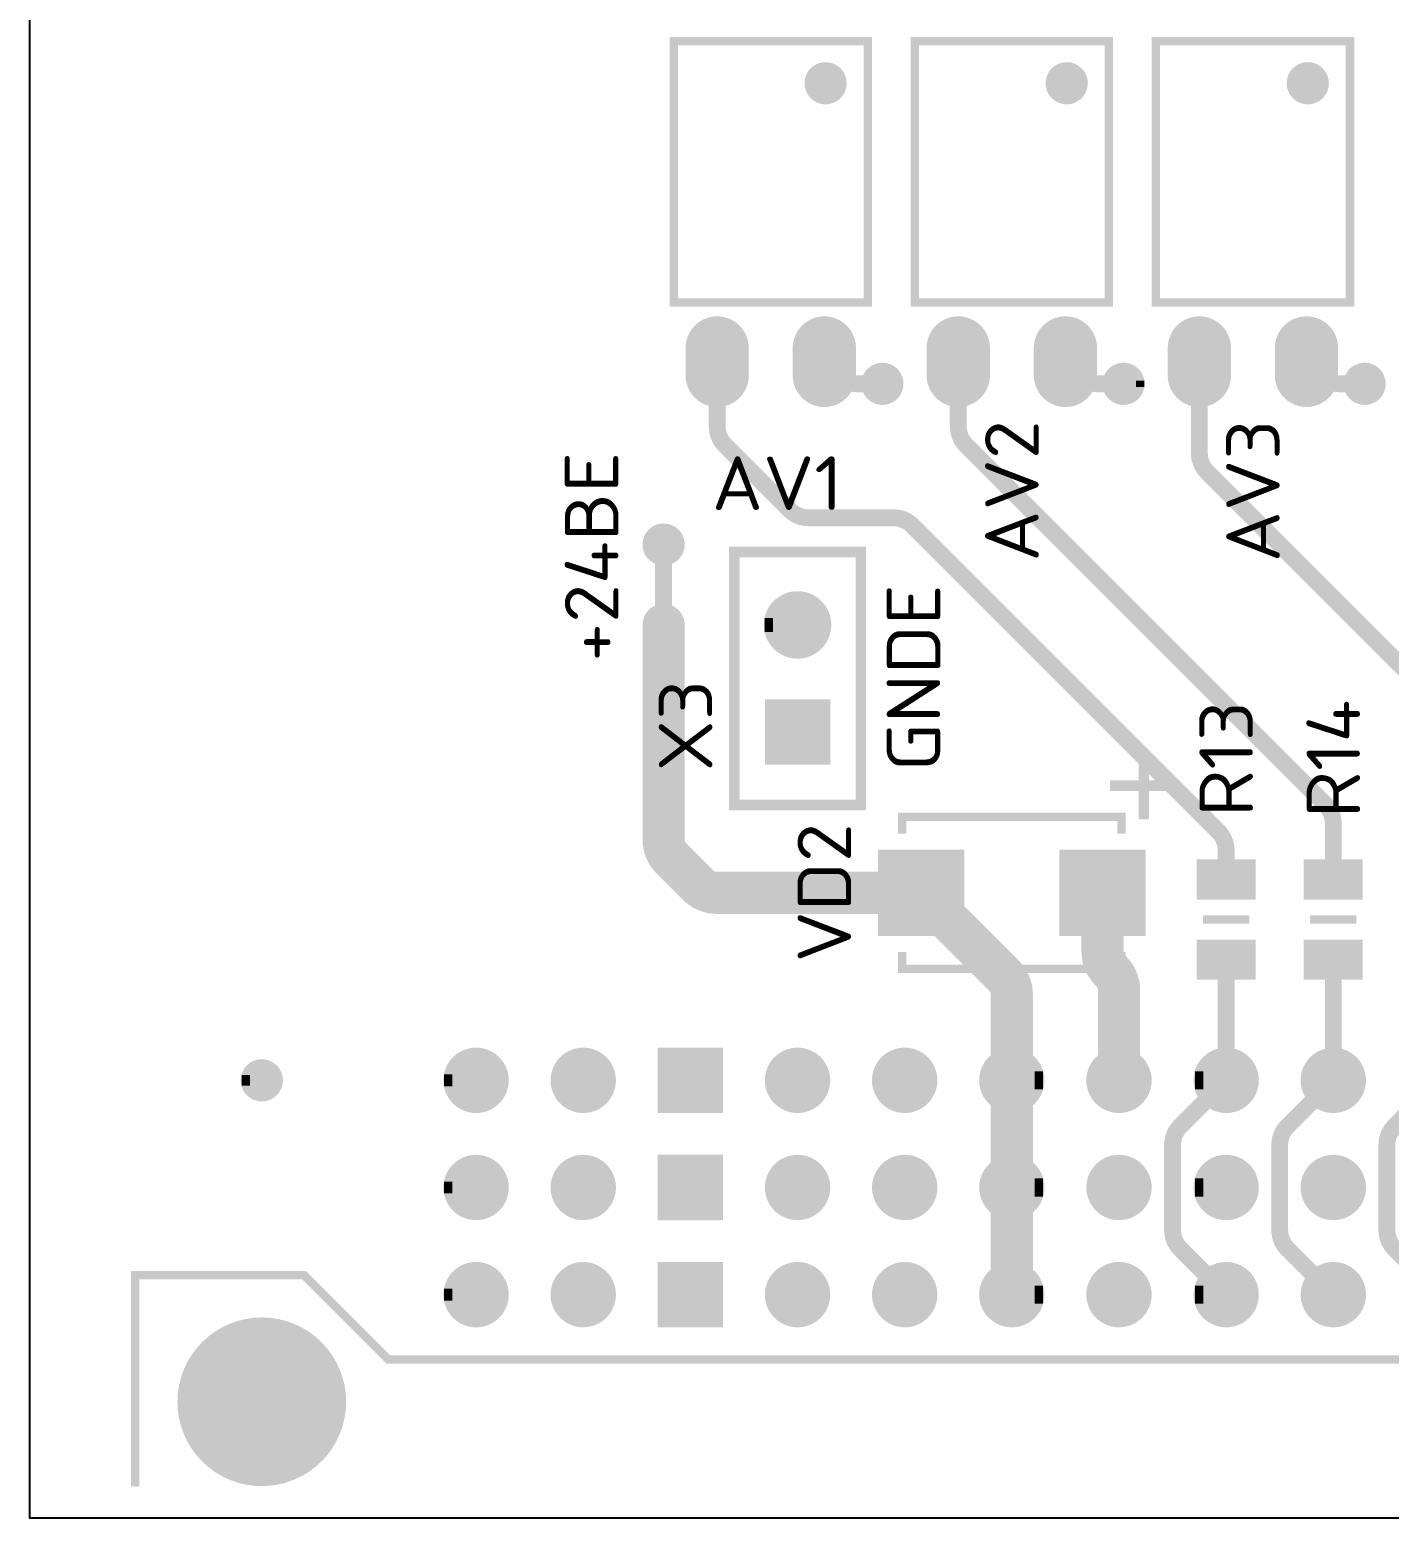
# Model space of a CAD drawing. Header units: millimetres. Extents: x 370 to 969, y -3056 to -2888.
# Drawn here: x 735.75 to 767.98, y -3056 to -3020.72 of the extents above; entities that cross this region are included whole.
import ezdxf
from ezdxf.enums import TextEntityAlignment as Align

# ---------------------------------------------------------------- set-up
doc = ezdxf.new("R2010")
doc.units = ezdxf.units.MM
doc.layers.add('UPDATE', color=7, linetype='Continuous')
doc.styles.get("Standard").update_dxf_attribs({"font": 'txt.shx'})

msp = doc.modelspace()

# ---------------------------------------------------------------- linework, layer by layer
at = {"layer": 'UPDATE', "color": 9}
msp.add_lwpolyline([(969, -3056), (735.75, -3056), (735.75, -2896), (969, -2896)], close=True, dxfattribs=at)
for points, const_width in [([(751.015, -3020.985), (755.615, -3020.985), (755.615, -3027.185), (751.015, -3027.185), (751.015, -3020.985)], 0.2), ([(756.73, -3020.985), (761.33, -3020.985), (761.33, -3027.185), (756.73, -3027.185), (756.73, -3020.985)], 0.2), ([(762.445, -3020.985), (767.045, -3020.985), (767.045, -3027.185), (762.445, -3027.185), (762.445, -3020.985)], 0.2), ([(751.87, -3029.535), (751.87, -3027.635)], 0.2), ([(752.07, -3029.559), (752.07, -3027.611)], 0.2), ([(752.27, -3029.519), (752.27, -3027.651)], 0.2), ([(754.47, -3029.549), (754.47, -3027.621)], 0.2), ([(754.67, -3029.554), (754.67, -3027.616)], 0.2), ([(754.87, -3029.494), (754.87, -3027.676)], 0.2), ([(757.47, -3029.491), (757.47, -3027.679)], 0.2), ([(757.67, -3029.553), (757.67, -3027.617)], 0.2), ([(757.87, -3029.55), (757.87, -3027.62)], 0.2), ([(758.07, -3029.481), (758.07, -3027.689)], 0.2), ([(760.07, -3029.517), (760.07, -3027.653)], 0.2), ([(760.27, -3029.559), (760.27, -3027.611)], 0.2), ([(760.47, -3029.537), (760.47, -3027.633)], 0.2), ([(763.27, -3029.526), (763.27, -3027.644)], 0.2), ([(763.47, -3029.559), (763.47, -3027.611)], 0.2), ([(763.67, -3029.53), (763.67, -3027.64)], 0.2), ([(765.87, -3029.543), (765.87, -3027.627)], 0.2), ([(766.07, -3029.557), (766.07, -3027.613)], 0.2), ([(766.27, -3029.507), (766.27, -3027.663)], 0.2), ([(751.47, -3029.213), (751.47, -3027.957)], 0.2), ([(751.67, -3029.44), (751.67, -3027.73)], 0.2), ([(752.47, -3029.401), (752.47, -3027.769)], 0.2), ([(754.07, -3029.306), (754.07, -3027.864)], 0.2), ([(754.27, -3029.478), (754.27, -3027.692)], 0.2), ([(755.07, -3029.342), (755.07, -3027.828)], 0.2), ([(757.27, -3029.337), (757.27, -3027.833)], 0.2), ([(758.27, -3029.312), (758.27, -3027.858)], 0.2), ([(759.87, -3029.397), (759.87, -3027.773)], 0.2), ([(760.67, -3029.444), (760.67, -3027.726)], 0.2), ([(760.87, -3029.222), (760.87, -3027.948)], 0.2), ([(762.87, -3029.147), (762.87, -3028.023)], 0.2), ([(763.07, -3029.418), (763.07, -3027.752)], 0.2), ([(763.87, -3029.426), (763.87, -3027.744)], 0.2), ([(764.07, -3029.171), (764.07, -3027.999)], 0.2), ([(765.47, -3029.264), (765.47, -3027.906)], 0.2), ([(765.67, -3029.46), (765.67, -3027.71)], 0.2), ([(766.47, -3029.374), (766.47, -3027.796)], 0.2), ([(752.67, -3029.088), (752.67, -3028.082)], 0.2), ([(759.67, -3029.07), (759.67, -3028.1)], 0.2), ([(755.87, -3029.499), (755.87, -3028.721)], 0.2), ([(756.07, -3029.495), (756.07, -3028.725)], 0.2), ([(761.67, -3029.509), (761.67, -3028.711)], 0.2), ([(767.27, -3029.49), (767.27, -3028.73)], 0.2), ([(767.47, -3029.502), (767.47, -3028.718)], 0.2), ([(755.67, -3029.383), (755.67, -3028.837)], 0.2), ([(756.27, -3029.365), (756.27, -3028.855)], 0.2), ([(761.47, -3029.452), (761.47, -3028.768)], 0.2), ([(761.87, -3029.46), (761.87, -3028.76)], 0.2), ([(762.07, -3029.184), (762.07, -3029.036)], 0.2), ([(767.07, -3029.347), (767.07, -3028.873)], 0.2), ([(767.67, -3029.397), (767.67, -3028.823)], 0.2), ([(750.67, -3033.305), (750.67, -3032.535)], 0.2), ([(750.87, -3033.308), (750.87, -3032.532)], 0.2), ([(750.47, -3033.178), (750.47, -3032.662)], 0.2), ([(750.775, -3034.825), (750.775, -3032.92)], 0.4), ([(751.07, -3033.19), (751.07, -3032.65)], 0.2), ([(752.45, -3033.095), (755.45, -3033.095), (755.45, -3039.095), (752.45, -3039.095), (752.45, -3033.095)], 0.25), ([(753.47, -3035.334), (753.47, -3034.316)], 0.2), ([(753.67, -3035.466), (753.67, -3034.184)], 0.2), ([(753.87, -3035.52), (753.87, -3034.13)], 0.2), ([(754.07, -3035.514), (754.07, -3034.136)], 0.2), ([(754.27, -3035.447), (754.27, -3034.203)], 0.2), ([(754.47, -3035.293), (754.47, -3034.357)], 0.2), ([(750.47, -3035.083), (750.47, -3034.567)], 0.2), ([(750.67, -3035.21), (750.67, -3034.44)], 0.2), ([(750.87, -3035.213), (750.87, -3034.437)], 0.2), ([(751.07, -3035.095), (751.07, -3034.555)], 0.2), ([(753.27, -3034.991), (753.27, -3034.659)], 0.2), ([(753.47, -3038.04), (753.47, -3036.69)], 0.2), ([(753.67, -3038.04), (753.67, -3036.69)], 0.2), ([(753.87, -3038.04), (753.87, -3036.69)], 0.2), ([(754.07, -3038.04), (754.07, -3036.69)], 0.2), ([(754.27, -3038.04), (754.27, -3036.69)], 0.2), ([(754.47, -3038.04), (754.47, -3036.69)], 0.2), ([(762.16, -3037.835), (762.16, -3039.435)], 0.25), ([(762.96, -3038.635), (761.36, -3038.635)], 0.25), ([(756.43, -3039.775), (756.43, -3039.375), (761.63, -3039.375), (761.63, -3039.775)], 0.2), ([(756.07, -3042.1), (756.07, -3040.25)], 0.2), ([(756.27, -3042.1), (756.27, -3040.25)], 0.2), ([(756.47, -3042.1), (756.47, -3040.25)], 0.2), ([(756.67, -3042.1), (756.67, -3040.25)], 0.2), ([(756.87, -3042.1), (756.87, -3040.25)], 0.2), ([(757.07, -3042.1), (757.07, -3040.25)], 0.2), ([(757.27, -3042.1), (757.27, -3040.25)], 0.2), ([(757.47, -3042.1), (757.47, -3040.25)], 0.2), ([(757.67, -3042.1), (757.67, -3040.25)], 0.2), ([(760.27, -3042.1), (760.27, -3040.25)], 0.2), ([(760.47, -3042.1), (760.47, -3040.25)], 0.2), ([(760.67, -3042.1), (760.67, -3040.25)], 0.2), ([(760.87, -3042.1), (760.87, -3040.25)], 0.2), ([(761.07, -3042.1), (761.07, -3040.25)], 0.2), ([(761.27, -3042.1), (761.27, -3040.25)], 0.2), ([(761.47, -3042.1), (761.47, -3040.25)], 0.2), ([(761.67, -3042.1), (761.67, -3040.25)], 0.2), ([(761.87, -3042.1), (761.87, -3040.25)], 0.2), ([(762.07, -3042.1), (762.07, -3040.25)], 0.2), ([(763.67, -3041.235), (763.67, -3040.485)], 0.2), ([(763.87, -3041.235), (763.87, -3040.485)], 0.2), ([(764.07, -3041.235), (764.07, -3040.485)], 0.2), ([(764.27, -3041.235), (764.27, -3040.485)], 0.2), ([(764.47, -3041.235), (764.47, -3040.485)], 0.2), ([(764.67, -3041.235), (764.67, -3040.485)], 0.2), ([(766.07, -3041.235), (766.07, -3040.485)], 0.2), ([(766.27, -3041.235), (766.27, -3040.485)], 0.2), ([(766.47, -3041.235), (766.47, -3040.485)], 0.2), ([(766.67, -3041.235), (766.67, -3040.485)], 0.2), ([(766.87, -3041.235), (766.87, -3040.485)], 0.2), ([(767.07, -3041.235), (767.07, -3040.485)], 0.2), ([(763.56, -3041.81), (764.66, -3041.81)], 0.2), ([(766.1, -3041.81), (767.2, -3041.81)], 0.2), ([(763.67, -3043.135), (763.67, -3042.385)], 0.2), ([(763.87, -3043.135), (763.87, -3042.385)], 0.2), ([(764.07, -3043.135), (764.07, -3042.385)], 0.2), ([(764.27, -3043.135), (764.27, -3042.385)], 0.2), ([(764.47, -3043.135), (764.47, -3042.385)], 0.2), ([(764.67, -3043.135), (764.67, -3042.385)], 0.2), ([(766.07, -3043.135), (766.07, -3042.385)], 0.2), ([(766.27, -3043.135), (766.27, -3042.385)], 0.2), ([(766.47, -3043.135), (766.47, -3042.385)], 0.2), ([(766.67, -3043.135), (766.67, -3042.385)], 0.2), ([(766.87, -3043.135), (766.87, -3042.385)], 0.2), ([(767.07, -3043.135), (767.07, -3042.385)], 0.2), ([(756.43, -3042.575), (756.43, -3042.975), (761.63, -3042.975), (761.63, -3042.575)], 0.2), ([(764.11, -3042.76), (764.11, -3045.62)], 0.4), ([(766.65, -3042.76), (766.65, -3045.62)], 0.4), ([(746.27, -3046.292), (746.27, -3044.948)], 0.2), ([(746.47, -3046.28), (746.47, -3044.96)], 0.2), ([(748.67, -3046.264), (748.67, -3044.976)], 0.2), ([(748.87, -3046.295), (748.87, -3044.945)], 0.2), ([(749.07, -3046.264), (749.07, -3044.976)], 0.2), ([(750.87, -3046.295), (750.87, -3044.945)], 0.2), ([(751.07, -3046.295), (751.07, -3044.945)], 0.2), ([(751.27, -3046.295), (751.27, -3044.945)], 0.2), ([(751.47, -3046.295), (751.47, -3044.945)], 0.2), ([(751.67, -3046.295), (751.67, -3044.945)], 0.2), ([(751.87, -3046.295), (751.87, -3044.945)], 0.2), ([(752.07, -3046.295), (752.07, -3044.945)], 0.2), ([(753.87, -3046.29), (753.87, -3044.95)], 0.2), ([(754.07, -3046.284), (754.07, -3044.956)], 0.2), ([(756.47, -3046.294), (756.47, -3044.946)], 0.2), ([(756.67, -3046.27), (756.67, -3044.97)], 0.2), ([(758.87, -3046.275), (758.87, -3044.965)], 0.2), ([(759.07, -3046.293), (759.07, -3044.947)], 0.2), ([(761.47, -3046.287), (761.47, -3044.953)], 0.2), ([(761.67, -3046.287), (761.67, -3044.953)], 0.2), ([(764.07, -3046.293), (764.07, -3044.947)], 0.2), ([(764.27, -3046.275), (764.27, -3044.965)], 0.2), ([(766.47, -3046.27), (766.47, -3044.97)], 0.2), ([(766.67, -3046.294), (766.67, -3044.946)], 0.2), ([(741.07, -3045.977), (741.07, -3045.263)], 0.2), ([(741.27, -3046.019), (741.27, -3045.221)], 0.2), ([(741.47, -3045.954), (741.47, -3045.286)], 0.2), ([(745.87, -3046.113), (745.87, -3045.127)], 0.2), ([(746.07, -3046.242), (746.07, -3044.998)], 0.2), ([(746.67, -3046.203), (746.67, -3045.037)], 0.2), ([(746.87, -3046.025), (746.87, -3045.215)], 0.2), ([(748.27, -3045.929), (748.27, -3045.311)], 0.2), ([(748.47, -3046.163), (748.47, -3045.077)], 0.2), ([(749.27, -3046.163), (749.27, -3045.077)], 0.2), ([(749.47, -3045.929), (749.47, -3045.311)], 0.2), ([(753.47, -3046.094), (753.47, -3045.146)], 0.2), ([(753.67, -3046.234), (753.67, -3045.006)], 0.2), ([(754.27, -3046.214), (754.27, -3045.026)], 0.2), ([(754.47, -3046.05), (754.47, -3045.19)], 0.2), ([(756.07, -3046.148), (756.07, -3045.092)], 0.2), ([(756.27, -3046.258), (756.27, -3044.982)], 0.2), ([(756.87, -3046.177), (756.87, -3045.063)], 0.2), ([(757.07, -3045.965), (757.07, -3045.275)], 0.2), ([(758.47, -3045.996), (758.47, -3045.244)], 0.2), ([(759.03, -3048.16), (759.03, -3045.62)], 1), ([(758.67, -3046.19), (758.67, -3045.05)], 0.2), ([(759.27, -3046.25), (759.27, -3044.99)], 0.2), ([(759.47, -3046.131), (759.47, -3045.109)], 0.2), ([(761.07, -3046.073), (761.07, -3045.167)], 0.2), ([(761.27, -3046.224), (761.27, -3045.016)], 0.2), ([(761.87, -3046.224), (761.87, -3045.016)], 0.2), ([(762.07, -3046.073), (762.07, -3045.167)], 0.2), ([(763.67, -3046.131), (763.67, -3045.109)], 0.2), ([(763.87, -3046.25), (763.87, -3044.99)], 0.2), ([(764.47, -3046.19), (764.47, -3045.05)], 0.2), ([(764.67, -3045.996), (764.67, -3045.244)], 0.2), ([(766.07, -3045.965), (766.07, -3045.275)], 0.2), ([(766.27, -3046.177), (766.27, -3045.063)], 0.2), ([(766.87, -3046.258), (766.87, -3044.982)], 0.2), ([(767.07, -3046.148), (767.07, -3045.092)], 0.2), ([(740.87, -3045.744), (740.87, -3045.496)], 0.2), ([(745.67, -3045.761), (745.67, -3045.479)], 0.2), ([(755.87, -3045.886), (755.87, -3045.354)], 0.2), ([(759.67, -3045.834), (759.67, -3045.406)], 0.2), ([(763.47, -3045.834), (763.47, -3045.406)], 0.2), ([(767.27, -3045.886), (767.27, -3045.354)], 0.2), ([(745.87, -3048.653), (745.87, -3047.667)], 0.2), ([(746.07, -3048.782), (746.07, -3047.538)], 0.2), ([(746.27, -3048.832), (746.27, -3047.488)], 0.2), ([(746.47, -3048.82), (746.47, -3047.5)], 0.2), ([(746.67, -3048.743), (746.67, -3047.577)], 0.2), ([(746.87, -3048.565), (746.87, -3047.755)], 0.2), ([(748.47, -3048.703), (748.47, -3047.617)], 0.2), ([(748.67, -3048.804), (748.67, -3047.516)], 0.2), ([(748.87, -3048.835), (748.87, -3047.485)], 0.2), ([(749.07, -3048.804), (749.07, -3047.516)], 0.2), ([(749.27, -3048.703), (749.27, -3047.617)], 0.2), ([(750.87, -3048.835), (750.87, -3047.485)], 0.2), ([(751.07, -3048.835), (751.07, -3047.485)], 0.2), ([(751.27, -3048.835), (751.27, -3047.485)], 0.2), ([(751.47, -3048.835), (751.47, -3047.485)], 0.2), ([(751.67, -3048.835), (751.67, -3047.485)], 0.2), ([(751.87, -3048.835), (751.87, -3047.485)], 0.2), ([(752.07, -3048.835), (752.07, -3047.485)], 0.2), ([(753.47, -3048.634), (753.47, -3047.686)], 0.2), ([(753.67, -3048.774), (753.67, -3047.546)], 0.2), ([(753.87, -3048.83), (753.87, -3047.49)], 0.2), ([(754.07, -3048.824), (754.07, -3047.496)], 0.2), ([(754.27, -3048.754), (754.27, -3047.566)], 0.2), ([(754.47, -3048.59), (754.47, -3047.73)], 0.2), ([(756.07, -3048.688), (756.07, -3047.632)], 0.2), ([(756.27, -3048.798), (756.27, -3047.522)], 0.2), ([(756.47, -3048.834), (756.47, -3047.486)], 0.2), ([(756.67, -3048.81), (756.67, -3047.51)], 0.2), ([(756.87, -3048.717), (756.87, -3047.603)], 0.2), ([(758.47, -3048.536), (758.47, -3047.784)], 0.2), ([(759.03, -3050.7), (759.03, -3048.16)], 1), ([(758.67, -3048.73), (758.67, -3047.59)], 0.2), ([(758.87, -3048.815), (758.87, -3047.505)], 0.2), ([(759.07, -3048.833), (759.07, -3047.487)], 0.2), ([(759.27, -3048.79), (759.27, -3047.53)], 0.2), ([(759.47, -3048.671), (759.47, -3047.649)], 0.2), ([(761.07, -3048.613), (761.07, -3047.707)], 0.2), ([(761.27, -3048.764), (761.27, -3047.556)], 0.2), ([(761.47, -3048.827), (761.47, -3047.493)], 0.2), ([(761.67, -3048.827), (761.67, -3047.493)], 0.2), ([(761.87, -3048.764), (761.87, -3047.556)], 0.2), ([(762.07, -3048.613), (762.07, -3047.707)], 0.2), ([(763.67, -3048.671), (763.67, -3047.649)], 0.2), ([(763.87, -3048.79), (763.87, -3047.53)], 0.2), ([(764.07, -3048.833), (764.07, -3047.487)], 0.2), ([(764.27, -3048.815), (764.27, -3047.505)], 0.2), ([(764.47, -3048.73), (764.47, -3047.59)], 0.2), ([(764.67, -3048.536), (764.67, -3047.784)], 0.2), ([(766.27, -3048.717), (766.27, -3047.603)], 0.2), ([(766.47, -3048.81), (766.47, -3047.51)], 0.2), ([(766.67, -3048.834), (766.67, -3047.486)], 0.2), ([(766.87, -3048.798), (766.87, -3047.522)], 0.2), ([(767.07, -3048.688), (767.07, -3047.632)], 0.2), ([(745.67, -3048.301), (745.67, -3048.019)], 0.2), ([(748.27, -3048.469), (748.27, -3047.851)], 0.2), ([(749.47, -3048.469), (749.47, -3047.851)], 0.2), ([(755.87, -3048.426), (755.87, -3047.894)], 0.2), ([(757.07, -3048.505), (757.07, -3047.815)], 0.2), ([(759.67, -3048.374), (759.67, -3047.946)], 0.2), ([(763.47, -3048.374), (763.47, -3047.946)], 0.2), ([(766.07, -3048.505), (766.07, -3047.815)], 0.2), ([(767.27, -3048.426), (767.27, -3047.894)], 0.2), ([(738.25, -3055.24), (738.25, -3050.24), (742.25, -3050.24), (744.25, -3052.24), (827.25, -3052.24), (829.25, -3050.24), (833.25, -3050.24), (833.25, -3055.24)], 0.2), ([(745.87, -3051.193), (745.87, -3050.207)], 0.2), ([(746.07, -3051.322), (746.07, -3050.078)], 0.2), ([(746.27, -3051.372), (746.27, -3050.028)], 0.2), ([(746.47, -3051.36), (746.47, -3050.04)], 0.2), ([(746.67, -3051.283), (746.67, -3050.117)], 0.2), ([(748.47, -3051.243), (748.47, -3050.157)], 0.2), ([(748.67, -3051.344), (748.67, -3050.056)], 0.2), ([(748.87, -3051.375), (748.87, -3050.025)], 0.2), ([(749.07, -3051.344), (749.07, -3050.056)], 0.2), ([(749.27, -3051.243), (749.27, -3050.157)], 0.2), ([(750.87, -3051.375), (750.87, -3050.025)], 0.2), ([(751.07, -3051.375), (751.07, -3050.025)], 0.2), ([(751.27, -3051.375), (751.27, -3050.025)], 0.2), ([(751.47, -3051.375), (751.47, -3050.025)], 0.2), ([(751.67, -3051.375), (751.67, -3050.025)], 0.2), ([(751.87, -3051.375), (751.87, -3050.025)], 0.2), ([(752.07, -3051.375), (752.07, -3050.025)], 0.2), ([(753.47, -3051.174), (753.47, -3050.226)], 0.2), ([(753.67, -3051.314), (753.67, -3050.086)], 0.2), ([(753.87, -3051.37), (753.87, -3050.03)], 0.2), ([(754.07, -3051.364), (754.07, -3050.036)], 0.2), ([(754.27, -3051.294), (754.27, -3050.106)], 0.2), ([(754.47, -3051.13), (754.47, -3050.27)], 0.2), ([(756.07, -3051.228), (756.07, -3050.172)], 0.2), ([(756.27, -3051.338), (756.27, -3050.062)], 0.2), ([(756.47, -3051.374), (756.47, -3050.026)], 0.2), ([(756.67, -3051.35), (756.67, -3050.05)], 0.2), ([(756.87, -3051.257), (756.87, -3050.143)], 0.2), ([(758.67, -3051.27), (758.67, -3050.13)], 0.2), ([(758.87, -3051.355), (758.87, -3050.045)], 0.2), ([(759.07, -3051.373), (759.07, -3050.027)], 0.2), ([(759.27, -3051.33), (759.27, -3050.07)], 0.2), ([(759.47, -3051.211), (759.47, -3050.189)], 0.2), ([(761.07, -3051.153), (761.07, -3050.247)], 0.2), ([(761.27, -3051.304), (761.27, -3050.096)], 0.2), ([(761.47, -3051.367), (761.47, -3050.033)], 0.2), ([(761.67, -3051.367), (761.67, -3050.033)], 0.2), ([(761.87, -3051.304), (761.87, -3050.096)], 0.2), ([(762.07, -3051.153), (762.07, -3050.247)], 0.2), ([(763.67, -3051.211), (763.67, -3050.189)], 0.2), ([(763.87, -3051.33), (763.87, -3050.07)], 0.2), ([(764.07, -3051.373), (764.07, -3050.027)], 0.2), ([(764.27, -3051.355), (764.27, -3050.045)], 0.2), ([(764.47, -3051.27), (764.47, -3050.13)], 0.2), ([(766.27, -3051.257), (766.27, -3050.143)], 0.2), ([(766.47, -3051.35), (766.47, -3050.05)], 0.2), ([(766.67, -3051.374), (766.67, -3050.026)], 0.2), ([(766.87, -3051.338), (766.87, -3050.062)], 0.2), ([(767.07, -3051.228), (767.07, -3050.172)], 0.2), ([(745.67, -3050.841), (745.67, -3050.559)], 0.2), ([(746.87, -3051.105), (746.87, -3050.295)], 0.2), ([(748.27, -3051.009), (748.27, -3050.391)], 0.2), ([(749.47, -3051.009), (749.47, -3050.391)], 0.2), ([(755.87, -3050.966), (755.87, -3050.434)], 0.2), ([(757.07, -3051.045), (757.07, -3050.355)], 0.2), ([(758.47, -3051.076), (758.47, -3050.324)], 0.2), ([(759.67, -3050.914), (759.67, -3050.486)], 0.2), ([(763.47, -3050.914), (763.47, -3050.486)], 0.2), ([(764.67, -3051.076), (764.67, -3050.324)], 0.2), ([(766.07, -3051.045), (766.07, -3050.355)], 0.2), ([(767.27, -3050.966), (767.27, -3050.434)], 0.2), ([(740.27, -3054.867), (740.27, -3051.613)], 0.2), ([(740.47, -3054.972), (740.47, -3051.508)], 0.2), ([(740.67, -3055.049), (740.67, -3051.431)], 0.2), ([(740.87, -3055.101), (740.87, -3051.379)], 0.2), ([(741.07, -3055.131), (741.07, -3051.349)], 0.2), ([(741.27, -3055.139), (741.27, -3051.341)], 0.2), ([(741.47, -3055.127), (741.47, -3051.353)], 0.2), ([(741.67, -3055.092), (741.67, -3051.388)], 0.2), ([(741.87, -3055.035), (741.87, -3051.445)], 0.2), ([(742.07, -3054.953), (742.07, -3051.527)], 0.2), ([(742.27, -3054.842), (742.27, -3051.638)], 0.2), ([(739.87, -3054.545), (739.87, -3051.935)], 0.2), ([(740.07, -3054.729), (740.07, -3051.751)], 0.2), ([(742.47, -3054.696), (742.47, -3051.784)], 0.2), ([(742.67, -3054.502), (742.67, -3051.978)], 0.2), ([(739.67, -3054.295), (739.67, -3052.185)], 0.2), ([(742.87, -3054.232), (742.87, -3052.248)], 0.2), ([(739.47, -3053.904), (739.47, -3052.576)], 0.2), ([(743.07, -3053.785), (743.07, -3052.695)], 0.2)]:
    msp.add_lwpolyline(points, dxfattribs=dict(at, const_width=const_width))
for points, const_width in [([(754.615, -3021.735, 1), (754.615, -3022.235, 1), (754.615, -3021.735)], 0.5), ([(760.33, -3021.735, 1), (760.33, -3022.235, 1), (760.33, -3021.735)], 0.5), ([(766.045, -3021.735, 1), (766.045, -3022.235, 1), (766.045, -3021.735)], 0.5), ([(752.045, -3028.585), (752.045, -3030.117, 0.198909), (752.231, -3030.566), (753.764, -3032.099, 0.198909), (754.213, -3032.285), (756.227, -3032.285, -0.198909), (756.676, -3032.471), (763.924, -3039.719, -0.198909), (764.11, -3040.168), (764.11, -3040.86)], 0.4), ([(754.585, -3028.585), (754.924, -3028.924, 0.198909), (755.373, -3029.11), (755.962, -3029.11)], 0.4), ([(757.76, -3028.585), (757.76, -3030.117, 0.198909), (757.946, -3030.566), (766.464, -3039.084, -0.198909), (766.65, -3039.533), (766.65, -3040.86)], 0.4), ([(761.677, -3029.11), (761.088, -3029.11, -0.198909), (760.639, -3028.924), (760.3, -3028.585)], 0.4), ([(763.475, -3028.585), (763.475, -3030.752, 0.198909), (763.661, -3031.201), (769.004, -3036.544, -0.198909), (769.19, -3036.993), (769.19, -3040.86)], 0.4), ([(767.392, -3029.11), (766.803, -3029.11, -0.198909), (766.354, -3028.924), (766.015, -3028.585)], 0.4), ([(750.775, -3034.825), (750.775, -3039.912, 0.198909), (750.961, -3040.361), (751.589, -3040.989, 0.198909), (752.038, -3041.175), (756.88, -3041.175)], 1), ([(759.03, -3045.62), (759.03, -3043.588, 0.198909), (758.844, -3043.139), (756.88, -3041.175)], 1), ([(761.57, -3045.62), (761.57, -3043.481, 0.198909), (761.384, -3043.032), (761.366, -3043.014, -0.198909), (761.18, -3042.565), (761.18, -3041.175)], 1), ([(764.11, -3050.7), (763.026, -3049.616, -0.198909), (762.84, -3049.167), (762.84, -3047.153, -0.198909), (763.026, -3046.704), (764.11, -3045.62)], 0.4), ([(766.65, -3050.7), (765.566, -3049.616, -0.198909), (765.38, -3049.167), (765.38, -3047.153, -0.198909), (765.566, -3046.704), (766.65, -3045.62)], 0.4), ([(769.19, -3050.7), (768.106, -3049.616, -0.198909), (767.92, -3049.167), (767.92, -3047.153, -0.198909), (768.106, -3046.704), (769.19, -3045.62)], 0.4)]:
    msp.add_lwpolyline(points, format="xyb", dxfattribs=dict(at, const_width=const_width))
at = {"layer": 'UPDATE', "color": 9, "const_width": 0.2}
for points in [[(752.695, -3028.91, -1), (751.395, -3028.91), (751.395, -3028.26, -1), (752.695, -3028.26)], [(755.235, -3028.91, -1), (753.935, -3028.91), (753.935, -3028.26, -1), (755.235, -3028.26)], [(758.41, -3028.91, -1), (757.11, -3028.91), (757.11, -3028.26, -1), (758.41, -3028.26)], [(760.95, -3028.91, -1), (759.65, -3028.91), (759.65, -3028.26, -1), (760.95, -3028.26)], [(764.125, -3028.91, -1), (762.825, -3028.91), (762.825, -3028.26, -1), (764.125, -3028.26)], [(766.665, -3028.91, -1), (765.365, -3028.91), (765.365, -3028.26, -1), (766.665, -3028.26)], [(756.362, -3029.11, 1), (755.562, -3029.11, 1)], [(762.077, -3029.11, 1), (761.277, -3029.11, 1)], [(767.792, -3029.11, 1), (766.992, -3029.11, 1)], [(751.175, -3032.92, 1), (750.375, -3032.92, 1)], [(754.65, -3034.825, 1), (753.25, -3034.825, 1)], [(751.175, -3034.825, 1), (750.375, -3034.825, 1)], [(747.005, -3045.62, 1), (745.655, -3045.62, 1)], [(749.545, -3045.62, 1), (748.195, -3045.62, 1)], [(754.625, -3045.62, 1), (753.275, -3045.62, 1)], [(757.165, -3045.62, 1), (755.815, -3045.62, 1)], [(759.705, -3045.62, 1), (758.355, -3045.62, 1)], [(762.245, -3045.62, 1), (760.895, -3045.62, 1)], [(764.785, -3045.62, 1), (763.435, -3045.62, 1)], [(767.325, -3045.62, 1), (765.975, -3045.62, 1)], [(741.65, -3045.62, 1), (740.85, -3045.62, 1)], [(747.005, -3048.16, 1), (745.655, -3048.16, 1)], [(749.545, -3048.16, 1), (748.195, -3048.16, 1)], [(754.625, -3048.16, 1), (753.275, -3048.16, 1)], [(757.165, -3048.16, 1), (755.815, -3048.16, 1)], [(759.705, -3048.16, 1), (758.355, -3048.16, 1)], [(762.245, -3048.16, 1), (760.895, -3048.16, 1)], [(764.785, -3048.16, 1), (763.435, -3048.16, 1)], [(767.325, -3048.16, 1), (765.975, -3048.16, 1)], [(747.005, -3050.7, 1), (745.655, -3050.7, 1)], [(749.545, -3050.7, 1), (748.195, -3050.7, 1)], [(754.625, -3050.7, 1), (753.275, -3050.7, 1)], [(757.165, -3050.7, 1), (755.815, -3050.7, 1)], [(759.705, -3050.7, 1), (758.355, -3050.7, 1)], [(762.245, -3050.7, 1), (760.895, -3050.7, 1)], [(764.785, -3050.7, 1), (763.435, -3050.7, 1)], [(767.325, -3050.7, 1), (765.975, -3050.7, 1)], [(743.15, -3053.24, 1), (739.35, -3053.24, 1)]]:
    msp.add_lwpolyline(points, format="xyb", close=True, dxfattribs=at)
for points in [[(754.625, -3038.04), (753.275, -3038.04), (753.275, -3036.69), (754.625, -3036.69)], [(757.805, -3042.1), (755.955, -3042.1), (755.955, -3040.25), (757.805, -3040.25)], [(762.105, -3042.1), (760.255, -3042.1), (760.255, -3040.25), (762.105, -3040.25)], [(764.71, -3041.235), (763.51, -3041.235), (763.51, -3040.485), (764.71, -3040.485)], [(767.25, -3041.235), (766.05, -3041.235), (766.05, -3040.485), (767.25, -3040.485)], [(764.71, -3043.135), (763.51, -3043.135), (763.51, -3042.385), (764.71, -3042.385)], [(767.25, -3043.135), (766.05, -3043.135), (766.05, -3042.385), (767.25, -3042.385)], [(752.085, -3046.295), (750.735, -3046.295), (750.735, -3044.945), (752.085, -3044.945)], [(752.085, -3048.835), (750.735, -3048.835), (750.735, -3047.485), (752.085, -3047.485)], [(752.085, -3051.375), (750.735, -3051.375), (750.735, -3050.025), (752.085, -3050.025)]]:
    msp.add_lwpolyline(points, close=True, dxfattribs=at)

# ---------------------------------------------------------------- texts
at = {"layer": 'UPDATE', "color": 9, "width": 1.019685}
for s, p in [('AV2', (759.665, -3031.65)), ('AV3', (765.38, -3031.65)), ('+24BE', (749.704, -3033.21)), ('R13', (764.745, -3038)), ('R14', (767.285, -3038)), ('VD2', (755.22, -3041.175))]:
    msp.add_text(s, height=1.27, rotation=90, dxfattribs=at).set_placement(p, align=Align.CENTER)
msp.add_text('AV1', height=1.27, dxfattribs=at).set_placement((753.47, -3032.1), align=Align.CENTER)
for s, p in [('GNDE', (757.336, -3038.298)), ('X3', (751.93, -3038.298))]:
    msp.add_text(s, height=1.27, rotation=90, dxfattribs=at).set_placement(p)

doc.saveas('drawing.dxf')
